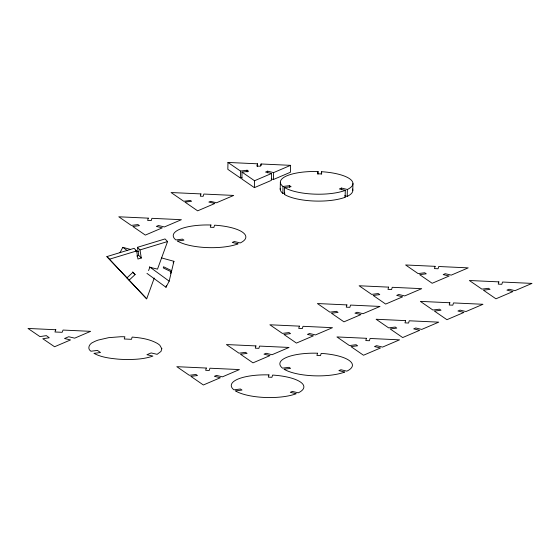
<?xml version="1.0" encoding="UTF-8"?>
<svg xmlns="http://www.w3.org/2000/svg" width="560" height="560" viewBox="0 0 560 560"><rect width="100%" height="100%" fill="white"/><g stroke="black" fill="none" stroke-linecap="round" stroke-linejoin="round"><path stroke-width="0.84" d="M257.425 166.39L257.481 163.807L227.976 162.442L227.829 169.337L240.345 177.961L241.997 177.751M240.345 177.961L240.492 171.066L227.976 162.442M240.492 171.066L247.107 170.226L248.64 171.283L242.025 172.123L241.878 179.018L254.394 187.642L271.383 180.383L271.53 173.488L265.552 172.06L267.638 171.171L273.609 172.599L290.605 165.34L290.458 172.235L273.469 179.494L271.229 178.962M247.072 171.955L247.107 170.226M254.394 187.642L254.534 180.747L242.025 172.123M261.058 165.697L261.093 163.975L290.605 165.34M267.603 172.9L267.638 171.171M273.469 179.494L273.609 172.599M280.217 189.217L280.364 182.322M284.914 193.116L282.87 193.375L283.017 186.48A36.302 11.34 1.2 0 1 318.052 171.549L317.996 174.132M344.638 195.762L347.221 196.371L347.361 189.476L341.46 188.069L339.374 188.958L345.275 190.365L345.135 197.26A36.302 11.34 1.2 0 1 284.403 194.432L284.543 187.537L291.088 186.711L289.555 185.647L283.017 186.48M289.52 187.376L289.555 185.647M321.615 174.3L321.664 171.717A36.302 11.34 1.2 0 1 347.361 189.476M341.425 189.798L341.46 188.069M352.807 190.435L352.947 183.54M146.965 273.392L165.984 287.266L166.39 285.579M165.984 287.266L169.169 281.162L171.395 271.866L163.282 267.918L163.527 266.756L171.675 270.718L170.877 272.244M171.675 270.718L173.929 261.303L161.616 257.936M257.481 163.807L256.837 166.061L260.449 166.229L261.093 163.975M318.052 171.549L317.415 173.782L321.027 173.95L321.664 171.717M126.588 277.55L146.692 298.837L154.266 278.04M146.692 298.837L106.89 256.599L134.092 248.332L136.64 250.943L137.928 259.021L141.288 258.034L138.747 255.423L137.452 247.317L165.018 238.938L167.566 241.542L157.514 269.129L149.814 267.288L148.582 270.585M120.008 252.665L122.794 247.324L130.368 249.396M173.131 262.829L173.929 261.303M170.604 273.392L171.395 271.866M129.129 280.161L135.114 274.561L132.986 272.251L126.98 277.872L106.89 256.599M254.534 180.747L271.53 173.488M109.431 259.21L136.64 250.943M137.452 247.317L139.993 249.921L167.566 241.542M136.731 256.018L138.747 255.423M284.403 194.432L284.809 194.376M344.764 197.176L345.135 197.26M135.415 250.775L138.782 251.692M122.794 247.324L127.029 250.411M149.443 266.77L169.169 281.162M132.573 271.95L135.114 274.561M139.993 249.921L141.288 258.034M352.513 188.993A36.302 11.34 1.2 0 1 347.221 196.371M282.87 193.375A36.302 11.34 1.2 0 1 280.273 188.405M345.275 190.365A36.302 11.34 1.2 0 1 284.543 187.537M161.826 348.74L160.986 351.435L157.115 354.319L151.144 352.94L146.923 354.704L152.894 356.083C143.738 359.268 133.875 359.625 124.271 359.464A39.767 12.418 1.2 0 1 117.754 359.107C109.655 358.281 101.227 357.308 93.961 353.36L100.499 352.534L97.44 350.413L90.902 351.239C86.688 348.677 89.537 343.441 93.282 342.188A39.76 12.418 1.2 0 1 98.315 340.046L108.71 337.659L120.883 336.721L124.894 336.756L124.257 338.989L131.488 339.325L132.125 337.092C140.728 337.778 149.618 339.08 157.248 343.364A39.935 12.474 1.2 0 1 159.845 345.296L161.826 348.74M148.281 218.155L147.63 220.416L151.249 220.584L151.893 218.323L181.398 219.688L164.409 226.947L158.438 225.526L156.352 226.415L162.323 227.836L145.334 235.095L132.818 226.471L139.433 225.638L137.907 224.581L131.285 225.414L118.776 216.79L148.281 218.155M200.942 193.914L200.298 196.175L203.189 196.308L203.833 194.047L233.702 195.433L216.503 202.776L210.532 201.355L208.859 202.069L214.837 203.49L197.638 210.84L184.968 202.111L191.583 201.271L190.358 200.424L183.743 201.264L171.073 192.535L200.942 193.914M210.938 225.008L210.294 227.241L213.913 227.409L214.55 225.176A36.302 11.34 1.2 0 1 240.247 242.942L234.346 241.535L232.26 242.424L238.161 243.831A36.302 11.34 1.2 0 1 177.429 240.996L183.967 240.17L182.441 239.113L175.896 239.939A36.302 11.34 1.2 0 1 210.938 225.008M206.311 368.046L205.667 370.307L209.279 370.475L209.93 368.214L239.435 369.579L222.439 376.838L216.475 375.417L214.389 376.306L220.36 377.727L203.371 384.986L190.855 376.362L197.47 375.529L195.937 374.472L189.322 375.305L176.806 366.681L206.311 368.046M255.927 345.919L255.283 348.18L258.895 348.348L259.546 346.087L289.051 347.452L272.055 354.711L266.084 353.29L263.998 354.179L269.976 355.6L252.987 362.859L240.471 354.235L247.086 353.402L245.553 352.345L238.938 353.178L226.422 344.554L255.927 345.919M268.968 374.899L268.331 377.132L271.943 377.3L272.587 375.067A36.302 11.34 1.2 0 1 298.277 392.833L292.376 391.426L290.29 392.315L296.198 393.722A36.302 11.34 1.2 0 1 235.459 390.887L242.004 390.061L240.471 389.004L233.933 389.83A36.302 11.34 1.2 0 1 268.968 374.899M299.376 326.144L298.732 328.405L302.344 328.573L302.988 326.312L332.493 327.677L315.504 334.936L309.533 333.515L307.447 334.404L313.425 335.825L296.429 343.084L283.92 334.46L290.535 333.627L289.002 332.57L282.38 333.403L269.871 324.779L299.376 326.144M317.541 353.22L316.904 355.453L320.516 355.621L321.153 353.388A36.302 11.34 1.2 0 1 346.85 371.147L340.949 369.74L338.863 370.629L344.764 372.036A36.302 11.34 1.2 0 1 284.032 369.201L290.577 368.375L289.044 367.318L282.506 368.144A36.302 11.34 1.2 0 1 317.541 353.22M346.906 304.906L346.255 307.167L349.874 307.335L350.518 305.074L380.023 306.439L363.034 313.698L357.063 312.277L354.977 313.166L360.948 314.587L343.959 321.846L331.443 313.222L338.058 312.389L336.532 311.332L329.91 312.165L317.401 303.541L346.906 304.906M366.436 338.303L365.792 340.564L369.404 340.732L370.055 338.471L399.56 339.836L382.564 347.095L376.593 345.674L374.507 346.563L380.485 347.984L363.496 355.243L350.98 346.619L357.595 345.786L356.062 344.722L349.447 345.562L336.931 336.938L366.436 338.303M388.619 287.133L387.975 289.387L391.587 289.555L392.231 287.301L421.736 288.666L404.747 295.925L398.776 294.497L396.69 295.386L402.668 296.814L385.672 304.073L373.163 295.449L379.778 294.609L378.245 293.552L371.63 294.392L359.114 285.768L388.619 287.133M405.622 320.621L404.978 322.875L408.59 323.043L409.241 320.789L438.746 322.154L421.75 329.413L415.779 327.985L413.7 328.874L419.671 330.302L402.682 337.561L390.166 328.937L396.781 328.097L395.248 327.04L388.633 327.88L376.117 319.256L405.622 320.621M435.106 266.336L434.462 268.597L438.074 268.765L438.718 266.504L468.223 267.869L451.234 275.128L445.263 273.707L443.177 274.596L449.155 276.017L432.159 283.276L419.65 274.652L426.265 273.819L424.732 272.762L418.11 273.595L405.601 264.971L435.106 266.336M449.862 302.757L449.218 305.011L452.837 305.179L453.481 302.918L482.986 304.283L465.997 311.542L460.026 310.121L457.94 311.01L463.911 312.438L446.922 319.697L434.406 311.073L441.021 310.233L439.495 309.176L432.873 310.016L420.357 301.385L449.862 302.757M498.876 281.869L498.232 284.13L501.851 284.298L502.495 282.037L532 283.402L515.011 290.661L509.04 289.24L506.954 290.129L512.925 291.55L495.936 298.809L483.42 290.185L490.035 289.352L488.509 288.295L481.887 289.128L469.371 280.504L498.876 281.869M55.797 329.749L54.943 332.003L62.181 332.304L63.035 330.057L90.629 331.345L74.676 338.163L68.712 336.735L64.54 338.513L70.511 339.941L54.565 346.752L42.791 338.73L49.252 337.771L46.389 335.636L39.921 336.595L28 328.447L55.797 329.749"/></g></svg>
